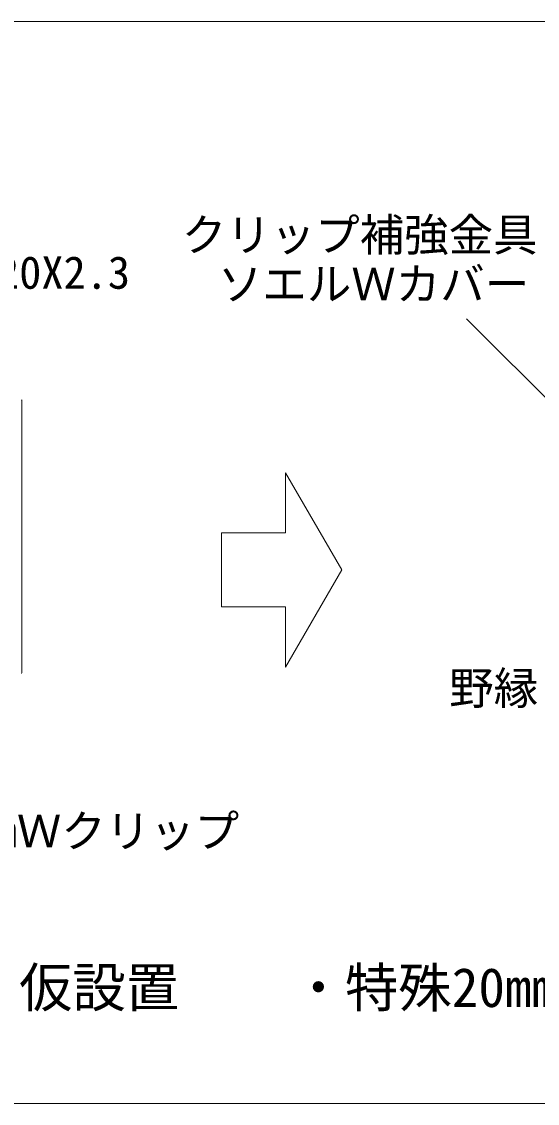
# Model space of a CAD drawing. Units: millimetres on the paper, enlarged 20 times, with parts at other scales. Extents: x -3900 to 3900, y -2693 to 2650.
# Drawn here: x 1058 to 1638, y -284 to 933 of the extents above; entities that cross this region are included whole.
import ezdxf
from ezdxf.enums import TextEntityAlignment as Align

# ---------------------------------------------------------------- set-up
doc = ezdxf.new("R2010")
doc.units = ezdxf.units.MM
doc.header["$LTSCALE"] = 20
for name, color, linetype, lineweight in [('B-2_野縁受け', 3, 'Continuous', 18), ('B-6_文字', 4, 'Continuous', 18), ('F-3_野縁', 3, 'Continuous', 18)]:
    doc.layers.add(name, color=color, linetype=linetype, lineweight=lineweight)
doc.layers.add('B-5_寸法', color=7, linetype='Continuous')
doc.styles.add('ＭＳ ゴシック', font='')
doc.styles.get('ＭＳ ゴシック').set_extended_font_data('MS Gothic')

msp = doc.modelspace()

# ---------------------------------------------------------------- linework, layer by layer
at = {"layer": 'B-2_野縁受け'}
msp.add_line((1058.41, 202.44), (1058.41, 505.11), dxfattribs=at)
for centre, radius, start, end in [((1039.28, 505.27), 19.13, 3.46278, 7.24823), ((1036.89, 505.12), 21.52, 359.96877, 3.46838), ((1034.58, 505.12), 23.83, 359.97119, 359.97359), ((1032.44, 202.57), 25.98, 353.62148, 356.70845), ((1034.58, 202.45), 23.83, 356.70427, 359.97359)]:
    msp.add_arc(centre, radius, start, end, dxfattribs=at)
at = {"layer": 'B-6_文字', "color": 7}
for p, q in [((1737.15, 420.3), (1558.79, 598.65)), ((1283.13, 274.52), (1283.13, 357.71))]:
    msp.add_line(p, q, dxfattribs=at)
for points in [[(1418.32, 316.11), (1355.21, 425.42), (1355.21, 357.71), (1283.13, 357.71)], [(1418.32, 316.11), (1355.21, 206.81), (1355.21, 274.52), (1283.13, 274.52)]]:
    msp.add_lwpolyline(points, dxfattribs=at)
at = {"layer": 'F-3_野縁'}
for p, q in [((40, 933.03), (3807.76, 933.03)), ((40, -284.08), (3807.76, -284.08))]:
    msp.add_line(p, q, dxfattribs=at)

# ---------------------------------------------------------------- texts
at = {"layer": 'B-5_寸法', "style": 'ＭＳ ゴシック'}
for s, p in [('・特殊20mmＷクリップを用い野縁を仮設置', (95.64, -188.88)), ('・特殊20mmＷクリップにソエルＷカバーを被せる', (1362, -188.88))]:
    msp.add_text(s, height=43.99, dxfattribs=at).set_placement(p, align=Align.BOTTOM_LEFT)
at = {"layer": 'B-6_文字', "style": 'ＭＳ ゴシック'}
for s, p in [('クリップ補強金具', (1238.49, 663.83)), ('LG100X50X20X2.3', (806.08, 621.45)), ('ソエルＷカバー', (1279.05, 608.64)), ('野縁', (1539.19, 153.77)), ('特殊20mmＷクリップ', (853.12, -6.95))]:
    msp.add_text(s, height=36.66, dxfattribs=at).set_placement(p, align=Align.BOTTOM_LEFT)

doc.saveas('drawing.dxf')
